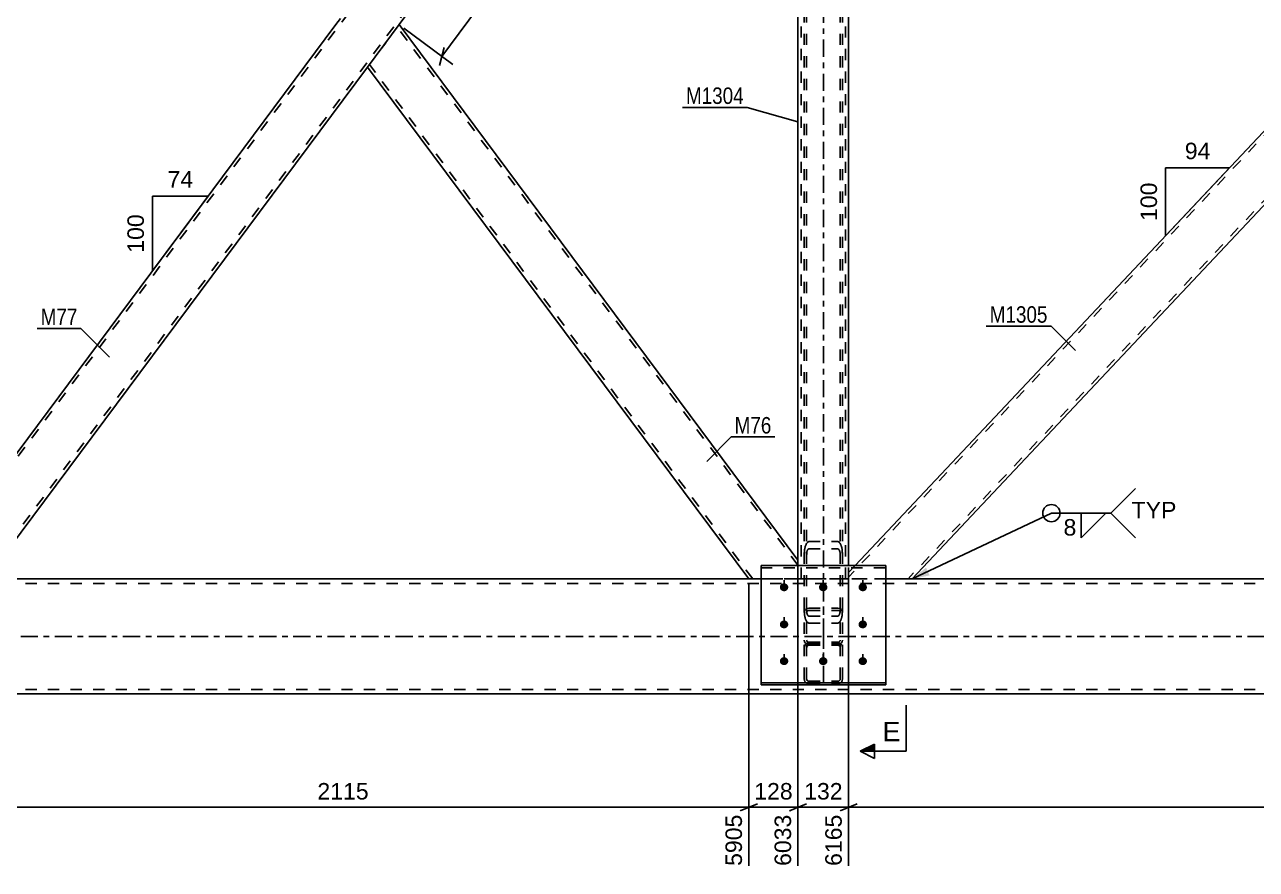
# Model space of a CAD drawing. Header units: millimetres. Extents: x -106 to 1083, y -547 to 294.
# Drawn here: x 265.1 to 479, y -253.2 to -106.3 of the extents above; entities that cross this region are included whole.
import ezdxf

# ---------------------------------------------------------------- set-up
doc = ezdxf.new("R2010")
doc.units = ezdxf.units.MM
doc.linetypes.add('DXK_LINE_DOT2', pattern=[3.9198, 1.9599, -1.9599])
doc.linetypes.add('DXK_LINE_DOT3', pattern=[5.9187, 2.979, -0.9799, 0.9799, -0.9799])
doc.styles.add('Arial', font='ARIAL.TTF', dxfattribs={"height": 0.2})
doc.styles.add('Arial Narrow', font='ARIALN.TTF', dxfattribs={"height": 0.2})

# ---------------------------------------------------------------- blocks, each defined once
blk = doc.blocks.new('Part-761556658-1682 - 1390')
at = {"color": 2, "linetype": 'Continuous'}
for p, q in [((393.01, -202.67), (177.17, -202.67)), ((793.01, -202.67), (414.68, -202.67)), ((968.84, -222.67), (45.43, -222.67))]:
    blk.add_line(p, q, dxfattribs=at)
at = {"color": 7, "linetype": 'DXK_LINE_DOT2'}
for p, q in [((414.68, -202.67), (393.01, -202.67)), ((968.84, -203.47), (45.43, -203.47)), ((968.84, -221.87), (45.43, -221.87))]:
    blk.add_line(p, q, dxfattribs=at)
at = {"color": 7, "linetype": 'DXK_LINE_DOT3'}
blk.add_line((45.43, -212.67), (968.84, -212.67), dxfattribs=at)
blk = doc.blocks.new('Part-761556658-1437 - 1390')
at = {"color": 2, "linetype": 'Continuous'}
for p, q in [((393.01, -200.36), (414.68, -200.36)), ((393.01, -221.09), (393.01, -200.36)), ((414.68, -220.72), (414.68, -200.36)), ((393.01, -220.72), (414.68, -220.72)), ((393.01, -221.09), (414.68, -221.09)), ((414.68, -221.09), (414.68, -220.72))]:
    blk.add_line(p, q, dxfattribs=at)
at = {"color": 7, "linetype": 'DXK_LINE_DOT2'}
blk.add_line((393.01, -200.73), (414.68, -200.73), dxfattribs=at)
blk = doc.blocks.new('Part-761556658-1484 - 1390')
at = {"color": 7, "linetype": 'DXK_LINE_DOT3'}
blk.add_line((403.84, -14.24), (403.84, -216.15), dxfattribs=at)
at = {"color": 7, "linetype": 'DXK_LINE_DOT2'}
for p, q in [((400.51, -22.85), (400.57, -22.75)), ((400.51, -207.87), (400.51, -22.85)), ((400.57, -22.75), (400.74, -22.66)), ((400.74, -22.66), (401, -22.6)), ((400.94, -22.8), (400.91, -22.85)), ((400.91, -207.87), (400.91, -22.85)), ((401.03, -22.76), (400.94, -22.8)), ((401, -22.6), (401.31, -22.58)), ((401.16, -22.73), (401.03, -22.76)), ((401.31, -22.72), (401.16, -22.73)), ((401.31, -22.58), (406.38, -22.58)), ((401.31, -22.72), (406.38, -22.72)), ((406.38, -22.58), (406.68, -22.6)), ((406.53, -22.73), (406.38, -22.72)), ((406.66, -22.76), (406.53, -22.73)), ((406.74, -22.8), (406.66, -22.76)), ((406.68, -22.6), (406.94, -22.66)), ((406.78, -22.85), (406.74, -22.8)), ((406.78, -207.87), (406.78, -22.85)), ((406.94, -22.66), (407.11, -22.75)), ((407.11, -22.75), (407.18, -22.85)), ((407.18, -207.87), (407.18, -22.85)), ((400.57, -24.69), (400.51, -24.59)), ((400.74, -24.78), (400.57, -24.69)), ((401, -24.84), (400.74, -24.78)), ((400.91, -24.59), (400.94, -24.64)), ((400.94, -24.64), (401.03, -24.68)), ((401.31, -24.86), (401, -24.84)), ((401.03, -24.68), (401.16, -24.71)), ((401.16, -24.71), (401.31, -24.72)), ((401.31, -24.72), (406.38, -24.72)), ((401.31, -24.86), (406.38, -24.86)), ((406.38, -24.72), (406.53, -24.71)), ((406.68, -24.84), (406.38, -24.86)), ((406.53, -24.71), (406.66, -24.68)), ((406.66, -24.68), (406.74, -24.64)), ((406.94, -24.78), (406.68, -24.84)), ((406.74, -24.64), (406.78, -24.59)), ((407.11, -24.69), (406.94, -24.78)), ((407.18, -24.59), (407.11, -24.69)), ((401.31, -196.18), (401, -196.37)), ((401.31, -196.18), (406.38, -196.18)), ((406.68, -196.37), (406.38, -196.18)), ((400.57, -197.73), (400.51, -198.7)), ((400.91, -198.7), (400.94, -198.22)), ((401.16, -197.53), (401.31, -197.44)), ((401.31, -197.44), (406.38, -197.44)), ((406.38, -197.44), (406.53, -197.53)), ((406.74, -198.22), (406.78, -198.7)), ((407.18, -198.7), (407.11, -197.73)), ((400.91, -202.67), (400.51, -202.67)), ((407.18, -202.67), (406.78, -202.67)), ((400.51, -207.87), (400.57, -208.84)), ((400.94, -208.36), (400.91, -207.87)), ((401.31, -209.13), (401.16, -209.04)), ((401.31, -209.13), (406.38, -209.13)), ((406.53, -209.04), (406.38, -209.13)), ((406.78, -207.87), (406.74, -208.36)), ((407.11, -208.84), (407.18, -207.87)), ((401, -210.2), (401.31, -210.39)), ((401.31, -210.39), (406.38, -210.39)), ((406.38, -210.39), (406.68, -210.2))]:
    blk.add_line(p, q, dxfattribs=at)
for centre, radius, start, end in [((403.63, -197.96), 3.07, 148.9122, 175.8159), ((404.05, -197.96), 3.07, 4.1841, 31.0878), ((402.47, -198.33), 1.54, 148.9122, 175.8159), ((405.21, -198.33), 1.54, 4.1841, 31.0878), ((403.63, -208.61), 3.07, 184.1841, 211.0878), ((402.47, -208.24), 1.54, 184.1841, 211.0878), ((405.21, -208.24), 1.54, 328.9122, 355.8159), ((404.05, -208.61), 3.07, 328.9122, 355.8159)]:
    blk.add_arc(centre, radius, start, end, dxfattribs=at)
blk = doc.blocks.new('Part-761556658-1529 - 1390')
at = {"color": 2, "linetype": 'Continuous'}
for p, q in [((330.15, -106.33), (324.67, -113.7)), ((399.43, -199.39), (330.15, -106.33)), ((390.9, -202.67), (324.67, -113.7)), ((399.43, -199.39), (399.43, -200.36))]:
    blk.add_line(p, q, dxfattribs=at)
at = {"color": 7, "linetype": 'DXK_LINE_DOT2'}
for p, q in [((399.43, -200.28), (329.82, -106.78)), ((325, -113.25), (325.02, -113.22)), ((391.57, -202.67), (325, -113.25)), ((399.43, -202.67), (399.43, -200.36)), ((390.9, -202.67), (399.43, -202.67))]:
    blk.add_line(p, q, dxfattribs=at)
blk = doc.blocks.new('Part-761556658-1563 - 1390')
at = {"color": 7, "linetype": 'DXK_LINE_DOT3'}
blk.add_line((403.84, -220.75), (403.84, -207.49), dxfattribs=at)
at = {"color": 7, "linetype": 'DXK_LINE_DOT2'}
for p, q in [((400.57, -208.24), (400.51, -208.53)), ((400.51, -220.03), (400.51, -208.53)), ((400.74, -208), (400.57, -208.24)), ((401, -207.83), (400.74, -208)), ((400.91, -208.53), (400.94, -208.38)), ((400.91, -220.03), (400.91, -208.53)), ((400.94, -208.38), (401.03, -208.26)), ((401.31, -207.78), (401, -207.83)), ((401.03, -208.26), (401.16, -208.18)), ((401.16, -208.18), (401.31, -208.15)), ((401.31, -207.78), (406.38, -207.78)), ((401.31, -208.15), (406.38, -208.15)), ((406.68, -207.83), (406.38, -207.78)), ((406.38, -208.15), (406.53, -208.18)), ((406.53, -208.18), (406.66, -208.26)), ((406.66, -208.26), (406.74, -208.38)), ((406.94, -208), (406.68, -207.83)), ((406.74, -208.38), (406.78, -208.53)), ((406.78, -220.03), (406.78, -208.53)), ((407.11, -208.24), (406.94, -208)), ((407.18, -208.53), (407.11, -208.24)), ((407.18, -220.03), (407.18, -208.53)), ((400.51, -213.29), (400.57, -213.58)), ((400.57, -213.58), (400.74, -213.82)), ((400.74, -213.82), (401, -213.98)), ((400.94, -213.43), (400.91, -213.29)), ((401.03, -213.55), (400.94, -213.43)), ((401, -213.85), (401.31, -213.79)), ((401.16, -213.64), (401.03, -213.55)), ((401.31, -213.66), (401.16, -213.64)), ((401.31, -213.66), (406.38, -213.66)), ((401.31, -213.79), (406.38, -213.79)), ((406.53, -213.64), (406.38, -213.66)), ((406.38, -213.79), (406.68, -213.85)), ((406.66, -213.55), (406.53, -213.64)), ((406.74, -213.43), (406.66, -213.55)), ((406.68, -213.98), (406.94, -213.82)), ((406.78, -213.29), (406.74, -213.43)), ((406.94, -213.82), (407.11, -213.58)), ((407.11, -213.58), (407.18, -213.29)), ((400.51, -214.64), (400.57, -214.31)), ((400.94, -214.47), (400.91, -214.64)), ((401.03, -214.34), (400.94, -214.47)), ((401, -213.98), (401.31, -214.04)), ((401.16, -214.24), (401.03, -214.34)), ((401.31, -214.21), (401.16, -214.24)), ((401.31, -214.04), (406.38, -214.04)), ((401.31, -214.21), (406.38, -214.21)), ((406.38, -214.04), (406.68, -213.98)), ((406.53, -214.24), (406.38, -214.21)), ((406.66, -214.34), (406.53, -214.24)), ((406.74, -214.47), (406.66, -214.34)), ((406.78, -214.64), (406.74, -214.47)), ((407.11, -214.31), (407.18, -214.64)), ((400.57, -220.35), (400.51, -220.03)), ((400.91, -220.03), (400.94, -220.19)), ((400.94, -220.19), (401.03, -220.33)), ((401.03, -220.33), (401.16, -220.42)), ((406.53, -220.42), (406.66, -220.33)), ((406.66, -220.33), (406.74, -220.19)), ((406.74, -220.19), (406.78, -220.03)), ((407.18, -220.03), (407.11, -220.35)), ((401.31, -220.88), (401, -220.82)), ((401.16, -220.42), (401.31, -220.45)), ((401.31, -220.45), (406.38, -220.45)), ((401.31, -220.88), (406.38, -220.88)), ((406.38, -220.45), (406.53, -220.42)), ((406.68, -220.82), (406.38, -220.88))]:
    blk.add_line(p, q, dxfattribs=at)
for centre, start, end in [((401.34, -214.6), 114.32, 159.2417), ((406.34, -214.6), 20.7583, 65.68), ((401.34, -220.06), 200.7583, 245.68), ((406.34, -220.06), 294.32, 339.2417)]:
    blk.add_arc(centre, 0.827, start, end, dxfattribs=at)
blk = doc.blocks.new('Part-761556658-1589 - 1390')
at = {"color": 7, "linetype": 'DXK_LINE_DOT2'}
for p, q in [((408.23, -10), (399.43, -10)), ((399.43, -13.28), (399.43, -10)), ((399.97, -202.67), (399.97, -10)), ((407.7, -202.67), (407.7, -10)), ((408.23, -11.1), (408.23, -10)), ((399.43, -202.67), (399.43, -199.39)), ((408.23, -202.67), (408.23, -200.36)), ((408.23, -202.67), (399.43, -202.67))]:
    blk.add_line(p, q, dxfattribs=at)
at = {"color": 2, "linetype": 'Continuous'}
for p, q in [((408.23, -200.36), (408.23, -11.1)), ((399.43, -199.39), (399.43, -13.28))]:
    blk.add_line(p, q, dxfattribs=at)
blk = doc.blocks.new('Bolt-761556658-1753 - 1390')
at = {"linetype": 'Continuous'}
for points in [[(397.01, -204.81), (396.86, -204.8), (396.71, -204.75), (396.58, -204.68), (396.46, -204.58), (396.37, -204.47), (396.31, -204.33), (396.28, -204.19), (396.28, -204.05), (396.31, -203.91), (396.37, -203.78), (396.46, -203.66), (396.58, -203.56), (396.71, -203.49), (396.86, -203.45), (397.01, -203.43), (397.16, -203.45), (397.31, -203.49), (397.44, -203.56), (397.55, -203.66), (397.64, -203.78), (397.71, -203.91), (397.74, -204.05), (397.74, -204.19), (397.71, -204.33), (397.64, -204.47), (397.55, -204.58), (397.44, -204.68), (397.31, -204.75), (397.16, -204.8)], [(403.81, -204.81), (403.66, -204.8), (403.51, -204.75), (403.38, -204.68), (403.26, -204.58), (403.17, -204.47), (403.11, -204.33), (403.08, -204.19), (403.08, -204.05), (403.11, -203.91), (403.17, -203.78), (403.26, -203.66), (403.38, -203.56), (403.51, -203.49), (403.66, -203.45), (403.81, -203.43), (403.96, -203.45), (404.11, -203.49), (404.24, -203.56), (404.35, -203.66), (404.44, -203.78), (404.51, -203.91), (404.54, -204.05), (404.54, -204.19), (404.51, -204.33), (404.44, -204.47), (404.35, -204.58), (404.24, -204.68), (404.11, -204.75), (403.96, -204.8)], [(410.68, -204.81), (410.52, -204.8), (410.38, -204.75), (410.24, -204.68), (410.13, -204.58), (410.04, -204.47), (409.98, -204.33), (409.95, -204.19), (409.95, -204.05), (409.98, -203.91), (410.04, -203.78), (410.13, -203.66), (410.24, -203.56), (410.38, -203.49), (410.52, -203.45), (410.68, -203.43), (410.83, -203.45), (410.97, -203.49), (411.11, -203.56), (411.22, -203.66), (411.31, -203.78), (411.37, -203.91), (411.4, -204.05), (411.4, -204.19), (411.37, -204.33), (411.31, -204.47), (411.22, -204.58), (411.11, -204.68), (410.97, -204.75), (410.83, -204.8)], [(397.01, -211.26), (396.86, -211.25), (396.71, -211.2), (396.58, -211.13), (396.46, -211.04), (396.37, -210.92), (396.31, -210.79), (396.28, -210.65), (396.28, -210.5), (396.31, -210.36), (396.37, -210.23), (396.46, -210.11), (396.58, -210.02), (396.71, -209.94), (396.86, -209.9), (397.01, -209.88), (397.16, -209.9), (397.31, -209.94), (397.44, -210.02), (397.55, -210.11), (397.64, -210.23), (397.71, -210.36), (397.74, -210.5), (397.74, -210.65), (397.71, -210.79), (397.64, -210.92), (397.55, -211.04), (397.44, -211.13), (397.31, -211.2), (397.16, -211.25)], [(410.68, -211.26), (410.52, -211.25), (410.38, -211.2), (410.24, -211.13), (410.13, -211.04), (410.04, -210.92), (409.98, -210.79), (409.95, -210.65), (409.95, -210.5), (409.98, -210.36), (410.04, -210.23), (410.13, -210.11), (410.24, -210.02), (410.38, -209.94), (410.52, -209.9), (410.68, -209.88), (410.83, -209.9), (410.97, -209.94), (411.11, -210.02), (411.22, -210.11), (411.31, -210.23), (411.37, -210.36), (411.4, -210.5), (411.4, -210.65), (411.37, -210.79), (411.31, -210.92), (411.22, -211.04), (411.11, -211.13), (410.97, -211.2), (410.83, -211.25)], [(397.01, -217.65), (396.86, -217.64), (396.71, -217.59), (396.58, -217.52), (396.46, -217.43), (396.37, -217.31), (396.31, -217.18), (396.28, -217.04), (396.28, -216.89), (396.31, -216.75), (396.37, -216.62), (396.46, -216.5), (396.58, -216.41), (396.71, -216.33), (396.86, -216.29), (397.01, -216.27), (397.16, -216.29), (397.31, -216.33), (397.44, -216.41), (397.55, -216.5), (397.64, -216.62), (397.71, -216.75), (397.74, -216.89), (397.74, -217.04), (397.71, -217.18), (397.64, -217.31), (397.55, -217.43), (397.44, -217.52), (397.31, -217.59), (397.16, -217.64)], [(403.81, -217.65), (403.66, -217.64), (403.51, -217.59), (403.38, -217.52), (403.26, -217.43), (403.17, -217.31), (403.11, -217.18), (403.08, -217.04), (403.08, -216.89), (403.11, -216.75), (403.17, -216.62), (403.26, -216.5), (403.38, -216.41), (403.51, -216.33), (403.66, -216.29), (403.81, -216.27), (403.96, -216.29), (404.11, -216.33), (404.24, -216.41), (404.35, -216.5), (404.44, -216.62), (404.51, -216.75), (404.54, -216.89), (404.54, -217.04), (404.51, -217.18), (404.44, -217.31), (404.35, -217.43), (404.24, -217.52), (404.11, -217.59), (403.96, -217.64)], [(410.68, -217.65), (410.52, -217.64), (410.38, -217.59), (410.24, -217.52), (410.13, -217.43), (410.04, -217.31), (409.98, -217.18), (409.95, -217.04), (409.95, -216.89), (409.98, -216.75), (410.04, -216.62), (410.13, -216.5), (410.24, -216.41), (410.38, -216.33), (410.52, -216.29), (410.68, -216.27), (410.83, -216.29), (410.97, -216.33), (411.11, -216.41), (411.22, -216.5), (411.31, -216.62), (411.37, -216.75), (411.4, -216.89), (411.4, -217.04), (411.37, -217.18), (411.31, -217.31), (411.22, -217.43), (411.11, -217.52), (410.97, -217.59), (410.83, -217.64)]]:
    blk.add_hatch(color=1, dxfattribs=at).paths.add_polyline_path(points)
at = {"color": 1, "linetype": 'Continuous'}
for p, q in [((397.01, -204.78), (397.01, -202.89)), ((403.81, -204.78), (403.81, -202.89)), ((410.68, -204.78), (410.68, -202.89)), ((397.01, -211.24), (397.01, -209.34)), ((410.68, -211.24), (410.68, -209.34)), ((397.01, -217.63), (397.01, -215.73)), ((403.81, -217.63), (403.81, -215.73)), ((410.68, -217.63), (410.68, -215.73))]:
    blk.add_line(p, q, dxfattribs=at)
blk = doc.blocks.new('Part-761556658-1872 - 1390')
at = {"color": 7, "linetype": 'DXK_LINE_DOT2'}
for p, q in [((391.57, -10), (249.9, -200.28)), ((399.43, -10), (390.9, -10)), ((399.43, -12.38), (257.77, -202.67)), ((324.67, -98.97), (319.18, -106.33)), ((330.15, -106.33), (324.67, -113.7)), ((258.43, -202.67), (249.9, -202.67))]:
    blk.add_line(p, q, dxfattribs=at)
at = {"color": 2, "linetype": 'Continuous'}
for p, q in [((390.9, -10), (324.67, -98.97)), ((399.43, -13.28), (399.43, -10)), ((399.43, -13.28), (330.15, -106.33)), ((319.18, -106.33), (249.9, -199.39)), ((324.67, -113.7), (258.43, -202.67)), ((249.9, -202.67), (249.9, -199.39))]:
    blk.add_line(p, q, dxfattribs=at)
blk = doc.blocks.new('Part-761556658-1852 - 1390')
at = {"color": 7, "linetype": 'DXK_LINE_DOT2'}
for p, q in [((589.12, -10), (408.23, -202.34)), ((599.43, -10.32), (418.55, -202.67)), ((599.43, -10), (588.39, -10)), ((503.83, -99.91), (497.79, -106.33)), ((509.87, -106.33), (503.83, -112.76)), ((409.36, -200.36), (408.23, -201.57)), ((408.23, -202.67), (408.23, -201.57)), ((419.28, -202.67), (408.23, -202.67))]:
    blk.add_line(p, q, dxfattribs=at)
at = {"color": 2, "linetype": 'Continuous'}
for p, q in [((588.39, -10), (503.83, -99.91)), ((599.43, -11.1), (599.43, -10)), ((599.43, -11.1), (509.87, -106.33)), ((497.79, -106.33), (409.36, -200.36)), ((503.83, -112.76), (419.28, -202.67))]:
    blk.add_line(p, q, dxfattribs=at)
blk = doc.blocks.new('StraightDimension-761556658-20786 - 1390')
at = {"color": 7, "linetype": 'Continuous'}
for p, q in [((399.43, -200.39), (399.43, -252.55)), ((390.9, -203.67), (390.9, -252.55)), ((389.4, -242.96), (392.4, -241.76)), ((400.93, -241.76), (397.93, -242.96)), ((390.9, -242.36), (399.43, -242.36))]:
    blk.add_line(p, q, dxfattribs=at)
at = {"color": 0}
blk.add_wipeout([(399.1, -241.61), (399.1, -237.41), (391.23, -237.41), (391.23, -241.61)], dxfattribs=at)
at = {"color": 0, "linetype": 'Continuous'}
blk.add_wipeout([(398.83, -243.06), (394.63, -243.06), (394.63, -253.15), (398.83, -253.15)], dxfattribs=at)
at = {"color": 3, "style": 'Arial'}
blk.add_text('128', height=2.865, dxfattribs=at).set_placement((391.83, -241.01))
at = {"color": 3, "linetype": 'Continuous', "style": 'Arial'}
blk.add_text('6033', height=2.865, rotation=90.0002, dxfattribs=at).set_placement((398.23, -252.55))
blk = doc.blocks.new('StraightDimension-761556658-21619 - 1390')
at = {"color": 7, "linetype": 'Continuous'}
for p, q in [((400.24, -13.88), (408.77, -20.23)), ((337.56, -111.85), (406.84, -18.79)), ((406.43, -20.36), (407.26, -17.23)), ((330.95, -106.93), (339.49, -113.28)), ((337.98, -110.29), (337.15, -113.41))]:
    blk.add_line(p, q, dxfattribs=at)
at = {"color": 0}
blk.add_wipeout([(374.61, -60.83), (371.25, -58.32), (365.22, -66.41), (368.59, -68.92)], dxfattribs=at)
at = {"color": 3, "style": 'Arial'}
blk.add_text('1740', height=2.865, rotation=53.3309, dxfattribs=at).set_placement((368.46, -68.08))
blk = doc.blocks.new('AngleDimension-761556658-21307 - 1390')
at = {"color": 7, "linetype": 'Continuous'}
for p, q in [((287.31, -136.15), (296.98, -136.15)), ((287.31, -149.14), (296.98, -136.15)), ((287.31, -149.14), (287.31, -136.15)), ((291.95, -142.91), (296.98, -136.15))]:
    blk.add_line(p, q, dxfattribs=at)
at = {"color": 0}
for points in [[(294.97, -135.25), (294.97, -131.05), (289.32, -131.05), (289.32, -135.25)], [(286.41, -138.71), (282.21, -138.71), (282.21, -146.58), (286.41, -146.58)]]:
    blk.add_wipeout(points, dxfattribs=at)
at = {"color": 3, "style": 'Arial'}
blk.add_text('74', height=2.865, dxfattribs=at).set_placement((289.92, -134.65))
blk.add_text('100', height=2.865, rotation=90.0002, dxfattribs=at).set_placement((285.81, -145.98))
blk = doc.blocks.new('StraightDimension-761556658-20784 - 1390')
at = {"color": 7, "linetype": 'Continuous'}
for p, q in [((408.23, -202.57), (408.23, -252.55)), ((588.39, -203.67), (588.39, -252.55)), ((409.73, -241.76), (406.73, -242.96)), ((586.89, -242.96), (589.89, -241.76)), ((408.23, -242.36), (588.39, -242.36))]:
    blk.add_line(p, q, dxfattribs=at)
at = {"color": 0}
blk.add_wipeout([(503.36, -241.61), (503.36, -237.41), (493.26, -237.41), (493.26, -241.61)], dxfattribs=at)
at = {"color": 0, "linetype": 'Continuous'}
blk.add_wipeout([(587.79, -243.06), (583.59, -243.06), (583.59, -253.15), (587.79, -253.15)], dxfattribs=at)
at = {"color": 3, "style": 'Arial'}
blk.add_text('2702', height=2.865, dxfattribs=at).set_placement((493.86, -241.01))
at = {"color": 3, "linetype": 'Continuous', "style": 'Arial'}
blk.add_text('8867', height=2.865, rotation=90.0002, dxfattribs=at).set_placement((587.19, -252.55))
blk = doc.blocks.new('StraightDimension-761556658-20785 - 1390')
at = {"color": 7, "linetype": 'Continuous'}
for p, q in [((399.43, -200.39), (399.43, -252.55)), ((408.23, -202.57), (408.23, -252.55)), ((397.93, -242.96), (400.93, -241.76)), ((409.73, -241.76), (406.73, -242.96)), ((399.43, -242.36), (408.23, -242.36))]:
    blk.add_line(p, q, dxfattribs=at)
at = {"color": 0}
blk.add_wipeout([(407.77, -241.61), (407.77, -237.41), (399.9, -237.41), (399.9, -241.61)], dxfattribs=at)
at = {"color": 0, "linetype": 'Continuous'}
blk.add_wipeout([(407.63, -243.06), (403.43, -243.06), (403.43, -253.15), (407.63, -253.15)], dxfattribs=at)
at = {"color": 3, "style": 'Arial'}
blk.add_text('132', height=2.865, dxfattribs=at).set_placement((400.5, -241.01))
at = {"color": 3, "linetype": 'Continuous', "style": 'Arial'}
blk.add_text('6165', height=2.865, rotation=90.0002, dxfattribs=at).set_placement((407.03, -252.55))
blk = doc.blocks.new('StraightDimension-761556658-20787 - 1390')
at = {"color": 7, "linetype": 'Continuous'}
for p, q in [((249.9, -200.39), (249.9, -252.55)), ((390.9, -203.67), (390.9, -252.55)), ((251.4, -241.76), (248.4, -242.96)), ((389.4, -242.96), (392.4, -241.76)), ((249.9, -242.36), (390.9, -242.36))]:
    blk.add_line(p, q, dxfattribs=at)
at = {"color": 0}
blk.add_wipeout([(325.45, -241.61), (325.45, -237.41), (315.35, -237.41), (315.35, -241.61)], dxfattribs=at)
at = {"color": 0, "linetype": 'Continuous'}
blk.add_wipeout([(390.3, -243.06), (386.1, -243.06), (386.1, -253.15), (390.3, -253.15)], dxfattribs=at)
at = {"color": 3, "style": 'Arial'}
blk.add_text('2115', height=2.865, dxfattribs=at).set_placement((315.95, -241.01))
at = {"color": 3, "linetype": 'Continuous', "style": 'Arial'}
blk.add_text('5905', height=2.865, rotation=90.0002, dxfattribs=at).set_placement((389.7, -252.55))
blk = doc.blocks.new('AngleDimension-761556658-21335 - 1390')
at = {"color": 7, "linetype": 'Continuous'}
for p, q in [((463.29, -131.22), (474.39, -131.22)), ((463.29, -143.02), (474.39, -131.22)), ((463.29, -143.02), (463.29, -131.22)), ((467.89, -138.13), (474.39, -131.22))]:
    blk.add_line(p, q, dxfattribs=at)
at = {"color": 0}
for points in [[(471.66, -130.32), (471.66, -126.12), (466.02, -126.12), (466.02, -130.32)], [(462.39, -133.18), (458.19, -133.18), (458.19, -141.06), (462.39, -141.06)]]:
    blk.add_wipeout(points, dxfattribs=at)
at = {"color": 3, "style": 'Arial'}
blk.add_text('94', height=2.865, dxfattribs=at).set_placement((466.62, -129.72))
blk.add_text('100', height=2.865, rotation=90.0002, dxfattribs=at).set_placement((461.79, -140.46))
blk = doc.blocks.new('Mark-761556658-20288 - 1390')
at = {"color": 0}
blk.add_wipeout([(274.28, -158.56), (274.28, -155.56), (267.88, -155.56), (267.88, -158.56)], dxfattribs=at)
blk.add_wipeout([(274.28, -158.56), (274.28, -155.56), (267.88, -155.56), (267.88, -158.56)], dxfattribs=at)
at = {"color": 30, "linetype": 'Continuous'}
for p in [(267.28, -159.16), (279.83, -164.11)]:
    blk.add_line(p, (274.88, -159.16), dxfattribs=at)
at = {"color": 3, "style": 'Arial Narrow'}
blk.add_text('M77', height=2.863, dxfattribs=at).set_placement((267.88, -158.56))
blk = doc.blocks.new('WeldMark-761556658-3314 - 1390')
at = {"linetype": 'Continuous'}
blk.add_hatch(color=30, dxfattribs=at).paths.add_polyline_path([(422.31, -202.06), (419.28, -202.67), (421.67, -200.71)])
at = {"color": 3, "linetype": 'Continuous'}
for q in [(458.06, -186.96), (458.06, -195.53)]:
    blk.add_line((453.78, -191.24), q, dxfattribs=at)
at = {"color": 30, "linetype": 'Continuous'}
blk.add_line((419.28, -202.67), (443.45, -191.24), dxfattribs=at)
at = {"color": 3, "linetype": 'Continuous'}
blk.add_arc((443.45, -191.24), 1.5, 90, 270, dxfattribs=at)
at = {"color": 0}
blk.add_wipeout([(447.98, -195.34), (447.98, -191.94), (445.35, -191.94), (445.35, -195.34)], dxfattribs=at)
at = {"color": 30, "linetype": 'Continuous'}
blk.add_line((443.45, -191.24), (453.78, -191.24), dxfattribs=at)
at = {"color": 3, "linetype": 'Continuous'}
for p, q in [((448.64, -191.24), (452.92, -191.24)), ((452.92, -191.24), (448.64, -195.53)), ((448.64, -195.53), (448.64, -191.24))]:
    blk.add_line(p, q, dxfattribs=at)
blk.add_arc((443.45, -191.24), 1.5, 270, 90, dxfattribs=at)
at = {"color": 3, "style": 'Arial'}
blk.add_text('8', height=2.87, dxfattribs=at).set_placement((445.55, -195.14))
at = {"color": 0, "linetype": 'Continuous'}
blk.add_wipeout([(465.15, -192.14), (465.15, -189.14), (457.38, -189.14), (457.38, -192.14)], dxfattribs=at)
blk.add_wipeout([(465.15, -192.14), (465.15, -189.14), (457.38, -189.14), (457.38, -192.14)], dxfattribs=at)
at = {"color": 3, "linetype": 'Continuous', "style": 'Arial'}
blk.add_text('TYP', height=2.865, dxfattribs=at).set_placement((457.38, -192.14))
blk = doc.blocks.new('Mark-761556658-20249 - 1390')
at = {"color": 0}
blk.add_wipeout([(394.82, -177.4), (394.82, -174.4), (388.42, -174.4), (388.42, -177.4)], dxfattribs=at)
blk.add_wipeout([(394.82, -177.4), (394.82, -174.4), (388.42, -174.4), (388.42, -177.4)], dxfattribs=at)
at = {"color": 30, "linetype": 'Continuous'}
for p, q in [((383.58, -182.24), (387.82, -178)), ((387.82, -178), (395.42, -178))]:
    blk.add_line(p, q, dxfattribs=at)
at = {"color": 3, "style": 'Arial Narrow'}
blk.add_text('M76', height=2.863, dxfattribs=at).set_placement((388.42, -177.4))
blk = doc.blocks.new('Mark-761556658-20264 - 1390')
at = {"color": 0}
blk.add_wipeout([(390.03, -120.12), (390.03, -117.12), (379.97, -117.12), (379.97, -120.12)], dxfattribs=at)
blk.add_wipeout([(390.03, -120.12), (390.03, -117.12), (379.97, -117.12), (379.97, -120.12)], dxfattribs=at)
at = {"color": 30, "linetype": 'Continuous'}
for p in [(379.37, -120.72), (399.43, -123.22)]:
    blk.add_line(p, (390.63, -120.72), dxfattribs=at)
at = {"color": 3, "style": 'Arial Narrow'}
blk.add_text('M1304', height=2.863, dxfattribs=at).set_placement((379.97, -120.12))
blk = doc.blocks.new('Mark-761556658-20282 - 1390')
at = {"color": 0}
blk.add_wipeout([(442.78, -158.14), (442.78, -155.14), (432.73, -155.14), (432.73, -158.14)], dxfattribs=at)
blk.add_wipeout([(442.78, -158.14), (442.78, -155.14), (432.73, -155.14), (432.73, -158.14)], dxfattribs=at)
at = {"color": 30, "linetype": 'Continuous'}
for p in [(432.13, -158.74), (447.62, -162.98)]:
    blk.add_line(p, (443.38, -158.74), dxfattribs=at)
at = {"color": 3, "style": 'Arial Narrow'}
blk.add_text('M1305', height=2.863, dxfattribs=at).set_placement((432.73, -158.14))
blk = doc.blocks.new('SectionMark-761556658-22774 - 1390')
at = {"linetype": 'Continuous'}
for points in [[(412.73, 55.74), (412.73, 54.49), (410.23, 55.74)], [(412.73, -231.38), (412.73, -232.63), (410.23, -232.63)]]:
    blk.add_hatch(color=6, dxfattribs=at).paths.add_polyline_path(points)
at = {"color": 6, "linetype": 'Continuous'}
for p, q in [((410.23, 55.74), (412.73, 56.99)), ((418.23, 55.74), (410.23, 55.74)), ((410.23, 55.74), (412.73, 54.49)), ((412.73, 54.49), (412.73, 56.99)), ((410.23, -232.63), (412.73, -231.38)), ((418.23, -232.63), (410.23, -232.63)), ((412.73, -233.88), (410.23, -232.63)), ((412.73, -231.38), (412.73, -233.88))]:
    blk.add_line(p, q, dxfattribs=at)
at = {"color": 0, "linetype": 'Continuous'}
for points in [[(417.23, 50.49), (417.23, 53.99), (414.12, 53.99), (414.12, 50.49)], [(417.23, -230.88), (417.23, -227.38), (414.12, -227.38), (414.12, -230.88)]]:
    blk.add_wipeout(points, dxfattribs=at)
at = {"color": 6, "linetype": 'Continuous'}
for p, q in [((418.23, 55.74), (418.23, 47.74)), ((418.23, -232.63), (418.23, -224.63))]:
    blk.add_line(p, q, dxfattribs=at)
at = {"color": 3, "linetype": 'Continuous', "style": 'Arial'}
for p in [(414.12, 50.49), (414.12, -230.88)]:
    blk.add_text('E', height=3.34, dxfattribs=at).set_placement(p)

msp = doc.modelspace()

# ---------------------------------------------------------------- block references
for name in ['Part-761556658-1872 - 1390', 'Part-761556658-1589 - 1390', 'Part-761556658-1852 - 1390', 'Part-761556658-1484 - 1390', 'Part-761556658-1529 - 1390', 'Part-761556658-1437 - 1390', 'Part-761556658-1682 - 1390', 'Bolt-761556658-1753 - 1390', 'Part-761556658-1563 - 1390']:
    msp.add_blockref(name, (0, 0))

# ---------------------------------------------------------------- next in the draw order: block references
for name in ['StraightDimension-761556658-21619 - 1390', 'Mark-761556658-20264 - 1390', 'AngleDimension-761556658-21335 - 1390', 'AngleDimension-761556658-21307 - 1390', 'Mark-761556658-20288 - 1390', 'Mark-761556658-20282 - 1390', 'Mark-761556658-20249 - 1390', 'StraightDimension-761556658-20786 - 1390', 'StraightDimension-761556658-20784 - 1390']:
    msp.add_blockref(name, (0, 0))

# ---------------------------------------------------------------- next in the draw order: block references
for name in ['WeldMark-761556658-3314 - 1390', 'StraightDimension-761556658-20787 - 1390', 'StraightDimension-761556658-20785 - 1390']:
    msp.add_blockref(name, (0, 0))

# ---------------------------------------------------------------- next in the draw order: block references
msp.add_blockref('SectionMark-761556658-22774 - 1390', (0, 0))

doc.saveas('drawing.dxf')
